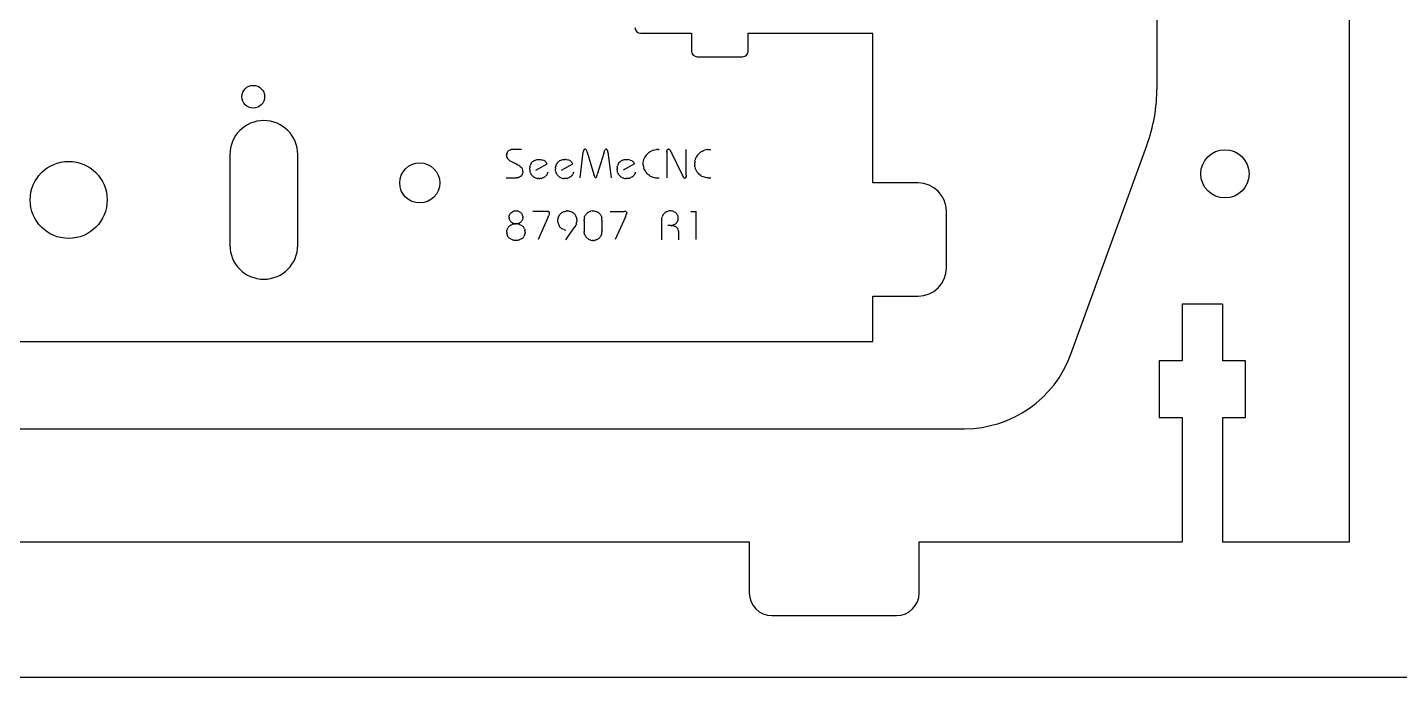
# Model space of a CAD drawing. Header units: inches. Extents: x -1545 to -733, y 114 to 571.
# Drawn here: x -1035.1 to -913.9, y 114.1 to 171.5 of the extents above; entities that cross this region are included whole.
import ezdxf

# ---------------------------------------------------------------- set-up
doc = ezdxf.new("R2010")
doc.units = ezdxf.units.IN
doc.header["$MEASUREMENT"] = 0
doc.linetypes.add('Continuous2', pattern=[0])
doc.layers.add('GREEN TEXT ALL', color=1, linetype='Continuous')

msp = doc.modelspace()

# ---------------------------------------------------------------- linework, layer by layer
at = {"color": 1, "linetype": 'Continuous2', "lineweight": -3, "true_color": 0xff0000}
for p, q in [((-918.34, 126.06), (-918.34, 241.06)), ((-980.94, 170.98), (-976.44, 170.98)), ((-976.44, 170.98), (-976.44, 169.4)), ((-971.44, 169.4), (-971.44, 170.98)), ((-971.44, 170.98), (-960.44, 170.98)), ((-960.44, 157.76), (-960.44, 170.98)), ((-975.94, 168.9), (-971.94, 168.9)), ((-956.44, 157.76), (-960.44, 157.76)), ((-953.94, 150.26), (-953.94, 155.26)), ((-960.44, 147.76), (-956.44, 147.76)), ((-960.44, 143.76), (-960.44, 147.76)), ((-929.57, 147.06), (-933.12, 147.06)), ((-933.12, 147.06), (-933.12, 142.06)), ((-929.57, 147.06), (-929.57, 142.06)), ((-1075.44, 143.76), (-960.44, 143.76)), ((-933.12, 142.06), (-935.15, 142.06)), ((-935.15, 142.06), (-935.15, 137.06)), ((-927.53, 142.06), (-929.57, 142.06)), ((-927.53, 137.06), (-927.53, 142.06)), ((-935.15, 137.06), (-933.12, 137.06)), ((-933.12, 137.06), (-933.12, 126.06)), ((-929.57, 137.06), (-929.57, 126.06)), ((-929.57, 137.06), (-927.53, 137.06)), ((-1071.34, 126.06), (-971.34, 126.06)), ((-971.34, 126.06), (-971.34, 121.56)), ((-956.34, 126.06), (-933.12, 126.06)), ((-956.34, 121.56), (-956.34, 126.06)), ((-929.57, 126.06), (-918.34, 126.06)), ((-969.34, 119.56), (-958.34, 119.56))]:
    msp.add_line(p, q, dxfattribs=at)
at = {"color": 5, "linetype": 'Continuous2', "lineweight": -3, "true_color": 0x0000ff}
for p, q in [((-935.34, 166.18), (-935.34, 200.95)), ((-1017.21, 160.26), (-1017.21, 152.26)), ((-1011.21, 152.26), (-1011.21, 160.26)), ((-942.95, 142.64), (-936.25, 161.05)), ((-1090.34, 136.06), (-952.34, 136.06))]:
    msp.add_line(p, q, dxfattribs=at)
at = {"color": 2, "linetype": 'Continuous2', "lineweight": -3, "true_color": 0xffff00}
msp.add_line((-732.54, 114.09), (-1545.34, 114.09), dxfattribs=at)
at = {"color": 5, "linetype": 'Continuous2', "lineweight": -3, "true_color": 0x0000ff}
for centre, radius in [((-1015.14, 165.37), 1), ((-929.34, 158.56), 2.13), ((-1031.44, 156.26), 3.4), ((-1000.44, 157.76), 1.77)]:
    msp.add_circle(centre, radius, dxfattribs=at)
at = {"color": 1, "linetype": 'Continuous2', "lineweight": -3, "true_color": 0xff0000}
for centre, radius, start, end in [((-980.94, 171.48), 0.5, 180, 270), ((-975.94, 169.4), 0.5, 180, 270), ((-971.94, 169.4), 0.5, 270, 0), ((-956.44, 155.26), 2.5, 360, 90), ((-956.44, 150.26), 2.5, 270, 360), ((-969.34, 121.56), 2, 180, 270), ((-958.34, 121.56), 2, 270, 0)]:
    msp.add_arc(centre, radius, start, end, dxfattribs=at)
at = {"color": 5, "linetype": 'Continuous2', "lineweight": -3, "true_color": 0x0000ff}
for centre, radius, start, end in [((-950.34, 166.18), 15, 340, 0), ((-1014.21, 160.26), 3, 0, 180), ((-1014.21, 152.26), 3, 180, 0), ((-952.34, 146.06), 10, 270, 340)]:
    msp.add_arc(centre, radius, start, end, dxfattribs=at)
at = {"layer": 'GREEN TEXT ALL', "color": 3, "linetype": 'Continuous2', "lineweight": -3, "true_color": 0x00ff00}
for p, q in [((-992.76, 160.27), (-992.77, 160.18)), ((-992.76, 160.09), (-992.77, 160.18)), ((-992.76, 160.27), (-992.75, 160.35)), ((-992.74, 160.02), (-992.76, 160.09)), ((-992.73, 160.4), (-992.75, 160.35)), ((-992.74, 160.02), (-992.71, 159.94)), ((-992.72, 160.44), (-992.73, 160.4)), ((-992.72, 160.44), (-992.69, 160.49)), ((-992.71, 159.94), (-992.66, 159.88)), ((-992.69, 160.49), (-992.66, 160.53)), ((-992.63, 160.56), (-992.66, 160.53)), ((-992.63, 160.56), (-992.59, 160.6)), ((-992.54, 160.63), (-992.59, 160.6)), ((-992.49, 160.66), (-992.54, 160.63)), ((-992.43, 160.68), (-992.49, 160.66)), ((-992.43, 160.68), (-992.37, 160.7)), ((-992.29, 160.71), (-992.37, 160.7)), ((-992.2, 160.71), (-992.29, 160.71)), ((-991.45, 160.71), (-992.2, 160.71)), ((-986.28, 158.2), (-986, 160.48)), ((-986, 160.48), (-985.99, 160.52)), ((-985.99, 160.52), (-985.98, 160.57)), ((-985.97, 160.61), (-985.98, 160.57)), ((-985.97, 160.61), (-985.96, 160.66)), ((-985.94, 160.69), (-985.96, 160.66)), ((-985.94, 160.69), (-985.91, 160.72)), ((-985.88, 160.74), (-985.91, 160.72)), ((-985.88, 160.74), (-985.85, 160.75)), ((-985.81, 160.74), (-985.85, 160.75)), ((-985.78, 160.72), (-985.81, 160.74)), ((-985.78, 160.72), (-985.75, 160.69)), ((-985.72, 160.65), (-985.75, 160.69)), ((-985.7, 160.6), (-985.72, 160.65)), ((-985.68, 160.56), (-985.7, 160.6)), ((-985.67, 160.51), (-985.68, 160.56)), ((-985.65, 160.47), (-985.67, 160.51)), ((-985.65, 160.47), (-985.06, 158.51)), ((-984.16, 160.47), (-984.76, 158.51)), ((-984.16, 160.47), (-984.15, 160.51)), ((-984.15, 160.51), (-984.13, 160.55)), ((-984.13, 160.55), (-984.12, 160.6)), ((-984.12, 160.6), (-984.1, 160.65)), ((-984.07, 160.69), (-984.1, 160.65)), ((-984.07, 160.69), (-984.04, 160.72)), ((-984.01, 160.74), (-984.04, 160.72)), ((-983.97, 160.75), (-984.01, 160.74)), ((-983.94, 160.74), (-983.97, 160.75)), ((-983.94, 160.74), (-983.91, 160.72)), ((-983.88, 160.69), (-983.91, 160.72)), ((-983.88, 160.69), (-983.86, 160.66)), ((-983.85, 160.61), (-983.86, 160.66)), ((-983.85, 160.61), (-983.84, 160.57)), ((-983.83, 160.52), (-983.84, 160.57)), ((-983.82, 160.48), (-983.83, 160.52)), ((-983.82, 160.48), (-983.54, 158.2)), ((-980.58, 160.02), (-980.62, 159.91)), ((-980.52, 160.12), (-980.58, 160.02)), ((-980.45, 160.22), (-980.52, 160.12)), ((-980.37, 160.31), (-980.45, 160.22)), ((-980.28, 160.4), (-980.37, 160.31)), ((-980.18, 160.47), (-980.28, 160.4)), ((-980.18, 160.47), (-980.08, 160.54)), ((-980.08, 160.54), (-979.96, 160.6)), ((-979.83, 160.65), (-979.96, 160.6)), ((-979.83, 160.65), (-979.69, 160.68)), ((-979.69, 160.68), (-979.55, 160.7)), ((-979.39, 160.71), (-979.55, 160.7)), ((-979.39, 160.71), (-979.29, 160.71)), ((-978.6, 160.63), (-978.61, 160.6)), ((-978.61, 160.56), (-978.61, 160.6)), ((-978.61, 160.56), (-978.61, 160.53)), ((-978.61, 160.48), (-978.61, 160.53)), ((-978.61, 160.48), (-978.61, 158.22)), ((-978.6, 160.63), (-978.59, 160.67)), ((-978.57, 160.71), (-978.59, 160.67)), ((-978.57, 160.71), (-978.54, 160.73)), ((-978.54, 160.73), (-978.52, 160.74)), ((-978.52, 160.74), (-978.5, 160.75)), ((-978.47, 160.75), (-978.5, 160.75)), ((-978.47, 160.75), (-978.45, 160.75)), ((-978.45, 160.75), (-978.42, 160.74)), ((-978.4, 160.72), (-978.42, 160.74)), ((-978.4, 160.72), (-978.37, 160.69)), ((-978.34, 160.65), (-978.37, 160.69)), ((-978.34, 160.65), (-978.31, 160.6)), ((-978.29, 160.57), (-978.31, 160.6)), ((-978.27, 160.53), (-978.29, 160.57)), ((-978.25, 160.49), (-978.27, 160.53)), ((-978.25, 160.49), (-978.22, 160.44)), ((-977.25, 158.44), (-978.22, 160.44)), ((-976.91, 158.44), (-976.91, 160.71)), ((-976.08, 159.91), (-976.04, 160.02)), ((-975.98, 160.12), (-976.04, 160.02)), ((-975.91, 160.22), (-975.98, 160.12)), ((-975.83, 160.31), (-975.91, 160.22)), ((-975.74, 160.4), (-975.83, 160.31)), ((-975.74, 160.4), (-975.64, 160.47)), ((-975.54, 160.54), (-975.64, 160.47)), ((-975.42, 160.6), (-975.54, 160.54)), ((-975.42, 160.6), (-975.29, 160.65)), ((-975.16, 160.68), (-975.29, 160.65)), ((-975.01, 160.7), (-975.16, 160.68)), ((-975.01, 160.7), (-974.86, 160.71)), ((-974.86, 160.71), (-974.75, 160.71)), ((-992.61, 159.82), (-992.66, 159.88)), ((-992.61, 159.82), (-992.54, 159.77)), ((-992.54, 159.77), (-992.48, 159.72)), ((-992.48, 159.72), (-992.4, 159.67)), ((-992.4, 159.67), (-992.23, 159.58)), ((-992.23, 159.58), (-992.05, 159.5)), ((-992.05, 159.5), (-991.96, 159.46)), ((-991.96, 159.46), (-991.87, 159.42)), ((-991.87, 159.42), (-991.79, 159.37)), ((-991.79, 159.37), (-991.7, 159.32)), ((-991.7, 159.32), (-991.63, 159.28)), ((-991.56, 159.22), (-991.63, 159.28)), ((-991.56, 159.22), (-991.5, 159.16)), ((-991.5, 159.16), (-991.44, 159.1)), ((-991.44, 159.1), (-991.39, 159.03)), ((-991.39, 159.03), (-991.36, 158.96)), ((-991.34, 158.87), (-991.36, 158.96)), ((-991.33, 158.78), (-991.34, 158.87)), ((-991.33, 158.78), (-991.34, 158.71)), ((-990.72, 159.17), (-990.73, 159.08)), ((-990.73, 158.99), (-990.73, 159.08)), ((-990.73, 158.9), (-990.73, 158.99)), ((-990.73, 158.9), (-990.72, 158.81)), ((-990.72, 159.17), (-990.7, 159.26)), ((-990.72, 158.81), (-990.7, 158.73)), ((-990.7, 159.26), (-990.67, 159.34)), ((-990.67, 158.65), (-990.7, 158.73)), ((-990.63, 159.41), (-990.67, 159.34)), ((-990.63, 159.41), (-990.59, 159.48)), ((-990.59, 159.48), (-990.55, 159.55)), ((-990.5, 159.61), (-990.55, 159.55)), ((-990.44, 159.66), (-990.5, 159.61)), ((-990.37, 159.71), (-990.44, 159.66)), ((-990.31, 159.75), (-990.37, 159.71)), ((-990.31, 159.75), (-990.23, 159.78)), ((-990.23, 159.78), (-990.15, 159.81)), ((-990.19, 158.89), (-989.2, 159.44)), ((-990.15, 159.81), (-990.07, 159.83)), ((-990.07, 159.83), (-989.99, 159.84)), ((-989.99, 159.84), (-989.9, 159.84)), ((-989.9, 159.84), (-989.78, 159.83)), ((-989.78, 159.83), (-989.67, 159.81)), ((-989.67, 159.81), (-989.56, 159.78)), ((-989.46, 159.73), (-989.56, 159.78)), ((-989.46, 159.73), (-989.42, 159.7)), ((-989.37, 159.67), (-989.42, 159.7)), ((-989.37, 159.67), (-989.34, 159.64)), ((-989.34, 159.64), (-989.3, 159.6)), ((-989.3, 159.6), (-989.27, 159.56)), ((-989.27, 159.56), (-989.24, 159.52)), ((-989.22, 159.48), (-989.24, 159.52)), ((-989.22, 159.48), (-989.2, 159.44)), ((-989.12, 158.66), (-989.1, 158.73)), ((-988.46, 159.08), (-988.45, 159.17)), ((-988.46, 159.08), (-988.46, 158.99)), ((-988.46, 158.9), (-988.46, 158.99)), ((-988.45, 158.81), (-988.46, 158.9)), ((-988.43, 159.26), (-988.45, 159.17)), ((-988.43, 158.73), (-988.45, 158.81)), ((-988.43, 159.26), (-988.4, 159.34)), ((-988.43, 158.73), (-988.4, 158.65)), ((-988.4, 159.34), (-988.36, 159.41)), ((-988.32, 159.48), (-988.36, 159.41)), ((-988.32, 159.48), (-988.28, 159.55)), ((-988.28, 159.55), (-988.23, 159.61)), ((-988.17, 159.66), (-988.23, 159.61)), ((-988.17, 159.66), (-988.1, 159.71)), ((-988.04, 159.75), (-988.1, 159.71)), ((-988.04, 159.75), (-987.96, 159.78)), ((-987.96, 159.78), (-987.88, 159.81)), ((-987.92, 158.89), (-986.93, 159.44)), ((-987.88, 159.81), (-987.8, 159.83)), ((-987.8, 159.83), (-987.72, 159.84)), ((-987.72, 159.84), (-987.63, 159.84)), ((-987.51, 159.83), (-987.63, 159.84)), ((-987.51, 159.83), (-987.4, 159.81)), ((-987.29, 159.78), (-987.4, 159.81)), ((-987.19, 159.73), (-987.29, 159.78)), ((-987.19, 159.73), (-987.15, 159.7)), ((-987.15, 159.7), (-987.11, 159.67)), ((-987.07, 159.64), (-987.11, 159.67)), ((-987.07, 159.64), (-987.03, 159.6)), ((-987.03, 159.6), (-987, 159.56)), ((-986.97, 159.52), (-987, 159.56)), ((-986.97, 159.52), (-986.95, 159.48)), ((-986.93, 159.44), (-986.95, 159.48)), ((-986.85, 158.66), (-986.83, 158.73)), ((-983.01, 159.08), (-983.02, 158.99)), ((-983.01, 158.9), (-983.02, 158.99)), ((-983, 159.17), (-983.01, 159.08)), ((-983.01, 158.9), (-983, 158.81)), ((-983, 159.17), (-982.98, 159.26)), ((-982.98, 158.73), (-983, 158.81)), ((-982.95, 159.34), (-982.98, 159.26)), ((-982.95, 158.65), (-982.98, 158.73)), ((-982.92, 159.41), (-982.95, 159.34)), ((-982.88, 159.48), (-982.92, 159.41)), ((-982.88, 159.48), (-982.83, 159.55)), ((-982.83, 159.55), (-982.78, 159.61)), ((-982.78, 159.61), (-982.72, 159.66)), ((-982.72, 159.66), (-982.66, 159.71)), ((-982.59, 159.75), (-982.66, 159.71)), ((-982.59, 159.75), (-982.52, 159.78)), ((-982.44, 159.81), (-982.52, 159.78)), ((-981.48, 159.44), (-982.47, 158.89)), ((-982.44, 159.81), (-982.36, 159.83)), ((-982.36, 159.83), (-982.27, 159.84)), ((-982.27, 159.84), (-982.18, 159.84)), ((-982.18, 159.84), (-982.06, 159.83)), ((-981.95, 159.81), (-982.06, 159.83)), ((-981.85, 159.78), (-981.95, 159.81)), ((-981.85, 159.78), (-981.75, 159.73)), ((-981.75, 159.73), (-981.7, 159.7)), ((-981.66, 159.67), (-981.7, 159.7)), ((-981.66, 159.67), (-981.62, 159.64)), ((-981.58, 159.6), (-981.62, 159.64)), ((-981.58, 159.6), (-981.55, 159.56)), ((-981.55, 159.56), (-981.53, 159.52)), ((-981.53, 159.52), (-981.5, 159.48)), ((-981.5, 159.48), (-981.48, 159.44)), ((-981.41, 158.66), (-981.38, 158.73)), ((-980.71, 159.46), (-980.7, 159.57)), ((-980.7, 159.32), (-980.71, 159.46)), ((-980.7, 159.57), (-980.69, 159.69)), ((-980.7, 159.32), (-980.68, 159.18)), ((-980.69, 159.69), (-980.66, 159.8)), ((-980.68, 159.18), (-980.65, 159.05)), ((-980.66, 159.8), (-980.62, 159.91)), ((-980.61, 158.93), (-980.65, 159.05)), ((-980.61, 158.93), (-980.55, 158.82)), ((-980.49, 158.71), (-980.55, 158.82)), ((-976.16, 159.57), (-976.17, 159.46)), ((-976.17, 159.46), (-976.16, 159.32)), ((-976.15, 159.69), (-976.16, 159.57)), ((-976.14, 159.18), (-976.16, 159.32)), ((-976.15, 159.69), (-976.12, 159.8)), ((-976.14, 159.18), (-976.11, 159.05)), ((-976.08, 159.91), (-976.12, 159.8)), ((-976.07, 158.93), (-976.11, 159.05)), ((-976.01, 158.82), (-976.07, 158.93)), ((-975.95, 158.71), (-976.01, 158.82)), ((-992.8, 158.21), (-991.97, 158.21)), ((-991.97, 158.21), (-991.9, 158.21)), ((-991.83, 158.22), (-991.9, 158.21)), ((-991.77, 158.23), (-991.83, 158.22)), ((-991.77, 158.23), (-991.71, 158.25)), ((-991.66, 158.26), (-991.71, 158.25)), ((-991.66, 158.26), (-991.61, 158.29)), ((-991.56, 158.32), (-991.61, 158.29)), ((-991.51, 158.35), (-991.56, 158.32)), ((-991.51, 158.35), (-991.47, 158.38)), ((-991.43, 158.42), (-991.47, 158.38)), ((-991.43, 158.42), (-991.4, 158.47)), ((-991.4, 158.47), (-991.38, 158.52)), ((-991.38, 158.52), (-991.36, 158.58)), ((-991.34, 158.64), (-991.36, 158.58)), ((-991.34, 158.71), (-991.34, 158.64)), ((-990.67, 158.65), (-990.63, 158.57)), ((-990.63, 158.57), (-990.59, 158.5)), ((-990.59, 158.5), (-990.55, 158.44)), ((-990.55, 158.44), (-990.5, 158.38)), ((-990.44, 158.32), (-990.5, 158.38)), ((-990.44, 158.32), (-990.37, 158.28)), ((-990.37, 158.28), (-990.31, 158.24)), ((-990.23, 158.2), (-990.31, 158.24)), ((-990.23, 158.2), (-990.15, 158.18)), ((-990.07, 158.16), (-990.15, 158.18)), ((-990.07, 158.16), (-989.99, 158.15)), ((-989.9, 158.14), (-989.99, 158.15)), ((-989.9, 158.14), (-989.83, 158.14)), ((-989.76, 158.15), (-989.83, 158.14)), ((-989.69, 158.16), (-989.76, 158.15)), ((-989.69, 158.16), (-989.63, 158.18)), ((-989.56, 158.2), (-989.63, 158.18)), ((-989.56, 158.2), (-989.5, 158.23)), ((-989.45, 158.26), (-989.5, 158.23)), ((-989.39, 158.29), (-989.45, 158.26)), ((-989.39, 158.29), (-989.34, 158.33)), ((-989.3, 158.37), (-989.34, 158.33)), ((-989.25, 158.42), (-989.3, 158.37)), ((-989.22, 158.48), (-989.25, 158.42)), ((-989.18, 158.53), (-989.22, 158.48)), ((-989.18, 158.53), (-989.15, 158.59)), ((-989.15, 158.59), (-989.12, 158.66)), ((-988.36, 158.57), (-988.4, 158.65)), ((-988.32, 158.5), (-988.36, 158.57)), ((-988.28, 158.44), (-988.32, 158.5)), ((-988.28, 158.44), (-988.23, 158.38)), ((-988.23, 158.38), (-988.17, 158.32)), ((-988.1, 158.28), (-988.17, 158.32)), ((-988.04, 158.24), (-988.1, 158.28)), ((-987.96, 158.2), (-988.04, 158.24)), ((-987.96, 158.2), (-987.88, 158.18)), ((-987.88, 158.18), (-987.8, 158.16)), ((-987.8, 158.16), (-987.72, 158.15)), ((-987.63, 158.14), (-987.72, 158.15)), ((-987.56, 158.14), (-987.63, 158.14)), ((-987.49, 158.15), (-987.56, 158.14)), ((-987.42, 158.16), (-987.49, 158.15)), ((-987.42, 158.16), (-987.36, 158.18)), ((-987.29, 158.2), (-987.36, 158.18)), ((-987.24, 158.23), (-987.29, 158.2)), ((-987.18, 158.26), (-987.24, 158.23)), ((-987.12, 158.29), (-987.18, 158.26)), ((-987.07, 158.33), (-987.12, 158.29)), ((-987.03, 158.37), (-987.07, 158.33)), ((-986.98, 158.42), (-987.03, 158.37)), ((-986.95, 158.48), (-986.98, 158.42)), ((-986.95, 158.48), (-986.91, 158.53)), ((-986.88, 158.59), (-986.91, 158.53)), ((-986.85, 158.66), (-986.88, 158.59)), ((-985.02, 158.4), (-985.06, 158.51)), ((-984.98, 158.3), (-985.02, 158.4)), ((-984.96, 158.26), (-984.98, 158.3)), ((-984.94, 158.23), (-984.96, 158.26)), ((-984.94, 158.23), (-984.93, 158.21)), ((-984.91, 158.2), (-984.93, 158.21)), ((-984.89, 158.21), (-984.91, 158.2)), ((-984.88, 158.23), (-984.89, 158.21)), ((-984.88, 158.23), (-984.86, 158.26)), ((-984.84, 158.3), (-984.86, 158.26)), ((-984.8, 158.4), (-984.84, 158.3)), ((-984.8, 158.4), (-984.76, 158.51)), ((-982.95, 158.65), (-982.92, 158.57)), ((-982.88, 158.5), (-982.92, 158.57)), ((-982.83, 158.44), (-982.88, 158.5)), ((-982.78, 158.38), (-982.83, 158.44)), ((-982.78, 158.38), (-982.72, 158.32)), ((-982.66, 158.28), (-982.72, 158.32)), ((-982.59, 158.24), (-982.66, 158.28)), ((-982.59, 158.24), (-982.52, 158.2)), ((-982.44, 158.18), (-982.52, 158.2)), ((-982.44, 158.18), (-982.36, 158.16)), ((-982.36, 158.16), (-982.27, 158.15)), ((-982.18, 158.14), (-982.27, 158.15)), ((-982.11, 158.14), (-982.18, 158.14)), ((-982.04, 158.15), (-982.11, 158.14)), ((-981.97, 158.16), (-982.04, 158.15)), ((-981.91, 158.18), (-981.97, 158.16)), ((-981.91, 158.18), (-981.85, 158.2)), ((-981.85, 158.2), (-981.79, 158.23)), ((-981.73, 158.26), (-981.79, 158.23)), ((-981.68, 158.29), (-981.73, 158.26)), ((-981.68, 158.29), (-981.63, 158.33)), ((-981.63, 158.33), (-981.58, 158.37)), ((-981.58, 158.37), (-981.54, 158.42)), ((-981.54, 158.42), (-981.5, 158.48)), ((-981.5, 158.48), (-981.46, 158.53)), ((-981.46, 158.53), (-981.43, 158.59)), ((-981.41, 158.66), (-981.43, 158.59)), ((-980.49, 158.71), (-980.41, 158.62)), ((-980.41, 158.62), (-980.33, 158.53)), ((-980.25, 158.46), (-980.33, 158.53)), ((-980.15, 158.4), (-980.25, 158.46)), ((-980.06, 158.34), (-980.15, 158.4)), ((-979.95, 158.29), (-980.06, 158.34)), ((-979.95, 158.29), (-979.85, 158.26)), ((-979.85, 158.26), (-979.74, 158.23)), ((-979.74, 158.23), (-979.63, 158.22)), ((-979.63, 158.22), (-979.52, 158.21)), ((-979.52, 158.21), (-979.29, 158.21)), ((-977.25, 158.44), (-977.23, 158.4)), ((-977.21, 158.36), (-977.23, 158.4)), ((-977.21, 158.36), (-977.19, 158.32)), ((-977.19, 158.32), (-977.18, 158.3)), ((-977.15, 158.25), (-977.18, 158.3)), ((-977.15, 158.25), (-977.12, 158.22)), ((-977.1, 158.2), (-977.12, 158.22)), ((-977.1, 158.2), (-977.07, 158.19)), ((-977.05, 158.19), (-977.07, 158.19)), ((-977.05, 158.19), (-977.02, 158.19)), ((-977.02, 158.19), (-977, 158.19)), ((-977, 158.19), (-976.98, 158.2)), ((-976.98, 158.2), (-976.96, 158.21)), ((-976.96, 158.21), (-976.94, 158.23)), ((-976.94, 158.23), (-976.93, 158.26)), ((-976.92, 158.3), (-976.93, 158.26)), ((-976.91, 158.4), (-976.92, 158.36)), ((-976.92, 158.33), (-976.92, 158.36)), ((-976.92, 158.3), (-976.92, 158.33)), ((-976.91, 158.44), (-976.91, 158.4)), ((-975.95, 158.71), (-975.87, 158.62)), ((-975.87, 158.62), (-975.79, 158.53)), ((-975.79, 158.53), (-975.71, 158.46)), ((-975.62, 158.4), (-975.71, 158.46)), ((-975.52, 158.34), (-975.62, 158.4)), ((-975.41, 158.29), (-975.52, 158.34)), ((-975.31, 158.26), (-975.41, 158.29)), ((-975.2, 158.23), (-975.31, 158.26)), ((-975.09, 158.22), (-975.2, 158.23)), ((-974.98, 158.21), (-975.09, 158.22)), ((-974.98, 158.21), (-974.75, 158.21)), ((-992.46, 155.04), (-992.42, 155.08)), ((-992.42, 155.08), (-992.38, 155.12)), ((-992.38, 155.12), (-992.34, 155.16)), ((-992.34, 155.16), (-992.29, 155.19)), ((-992.29, 155.19), (-992.24, 155.22)), ((-992.19, 155.24), (-992.24, 155.22)), ((-992.19, 155.24), (-992.14, 155.26)), ((-992.04, 155.28), (-992.14, 155.26)), ((-992.04, 155.28), (-991.94, 155.29)), ((-991.94, 155.29), (-991.85, 155.28)), ((-991.74, 155.26), (-991.85, 155.28)), ((-991.74, 155.26), (-991.69, 155.24)), ((-991.69, 155.24), (-991.64, 155.22)), ((-991.64, 155.22), (-991.59, 155.19)), ((-991.55, 155.16), (-991.59, 155.19)), ((-991.55, 155.16), (-991.5, 155.12)), ((-991.47, 155.08), (-991.5, 155.12)), ((-991.47, 155.08), (-991.43, 155.04)), ((-989.19, 155.25), (-990.45, 155.25)), ((-989.14, 155.25), (-989.19, 155.25)), ((-989.09, 155.24), (-989.14, 155.25)), ((-989.09, 155.24), (-989.06, 155.23)), ((-989.02, 155.21), (-989.06, 155.23)), ((-989, 155.19), (-989.02, 155.21)), ((-988.98, 155.17), (-989, 155.19)), ((-988.97, 155.14), (-988.98, 155.17)), ((-988.97, 155.1), (-988.97, 155.14)), ((-988.97, 155.1), (-988.97, 155.08)), ((-987.91, 155.12), (-987.98, 155.07)), ((-987.85, 155.16), (-987.91, 155.12)), ((-987.78, 155.2), (-987.85, 155.16)), ((-987.78, 155.2), (-987.7, 155.23)), ((-987.7, 155.23), (-987.63, 155.25)), ((-987.63, 155.25), (-987.55, 155.27)), ((-987.55, 155.27), (-987.47, 155.28)), ((-987.39, 155.29), (-987.47, 155.28)), ((-987.39, 155.29), (-987.3, 155.28)), ((-987.3, 155.28), (-987.22, 155.27)), ((-987.22, 155.27), (-987.13, 155.25)), ((-987.05, 155.22), (-987.13, 155.25)), ((-987.05, 155.22), (-986.98, 155.18)), ((-986.98, 155.18), (-986.91, 155.14)), ((-986.85, 155.09), (-986.91, 155.14)), ((-986.79, 155.03), (-986.85, 155.09)), ((-985.73, 155.04), (-985.67, 155.1)), ((-985.61, 155.15), (-985.67, 155.1)), ((-985.55, 155.19), (-985.61, 155.15)), ((-985.55, 155.19), (-985.48, 155.22)), ((-985.4, 155.25), (-985.48, 155.22)), ((-985.4, 155.25), (-985.32, 155.27)), ((-985.23, 155.28), (-985.32, 155.27)), ((-985.23, 155.28), (-985.14, 155.29)), ((-985.14, 155.29), (-985.04, 155.28)), ((-985.04, 155.28), (-984.96, 155.27)), ((-984.96, 155.27), (-984.87, 155.25)), ((-984.87, 155.25), (-984.8, 155.22)), ((-984.8, 155.22), (-984.73, 155.19)), ((-984.66, 155.14), (-984.73, 155.19)), ((-984.6, 155.1), (-984.66, 155.14)), ((-984.55, 155.04), (-984.6, 155.1)), ((-983.64, 155.25), (-982.38, 155.25)), ((-982.33, 155.25), (-982.38, 155.25)), ((-982.29, 155.24), (-982.33, 155.25)), ((-982.25, 155.23), (-982.29, 155.24)), ((-982.25, 155.23), (-982.22, 155.21)), ((-982.19, 155.19), (-982.22, 155.21)), ((-982.19, 155.19), (-982.17, 155.17)), ((-982.17, 155.17), (-982.16, 155.14)), ((-982.16, 155.1), (-982.16, 155.14)), ((-982.16, 155.08), (-982.16, 155.1)), ((-978.85, 155.07), (-978.8, 155.12)), ((-978.74, 155.17), (-978.8, 155.12)), ((-978.67, 155.21), (-978.74, 155.17)), ((-978.67, 155.21), (-978.59, 155.24)), ((-978.59, 155.24), (-978.51, 155.27)), ((-978.41, 155.28), (-978.51, 155.27)), ((-978.31, 155.29), (-978.41, 155.28)), ((-978.23, 155.28), (-978.31, 155.29)), ((-978.16, 155.27), (-978.23, 155.28)), ((-978.09, 155.26), (-978.16, 155.27)), ((-978.02, 155.23), (-978.09, 155.26)), ((-978.02, 155.23), (-977.96, 155.21)), ((-977.91, 155.18), (-977.96, 155.21)), ((-977.85, 155.14), (-977.91, 155.18)), ((-977.81, 155.1), (-977.85, 155.14)), ((-977.81, 155.1), (-977.77, 155.05)), ((-976.51, 155.25), (-976.03, 155.25)), ((-976.03, 152.75), (-976.03, 155.25)), ((-992.58, 153.9), (-992.62, 153.84)), ((-992.53, 153.95), (-992.58, 153.9)), ((-992.55, 154.81), (-992.54, 154.88)), ((-992.55, 154.74), (-992.55, 154.81)), ((-992.55, 154.74), (-992.55, 154.67)), ((-992.54, 154.6), (-992.55, 154.67)), ((-992.52, 154.94), (-992.54, 154.88)), ((-992.54, 154.6), (-992.52, 154.54)), ((-992.53, 153.95), (-992.47, 153.99)), ((-992.52, 154.94), (-992.49, 154.99)), ((-992.52, 154.54), (-992.5, 154.48)), ((-992.5, 154.48), (-992.47, 154.43)), ((-992.46, 155.04), (-992.49, 154.99)), ((-992.47, 154.43), (-992.44, 154.38)), ((-992.41, 154.03), (-992.47, 153.99)), ((-992.41, 154.34), (-992.44, 154.38)), ((-992.37, 154.3), (-992.41, 154.34)), ((-992.41, 154.03), (-992.34, 154.07)), ((-992.32, 154.26), (-992.37, 154.3)), ((-992.27, 154.1), (-992.34, 154.07)), ((-992.27, 154.23), (-992.32, 154.26)), ((-992.27, 154.23), (-992.22, 154.21)), ((-992.2, 154.12), (-992.27, 154.1)), ((-992.17, 154.19), (-992.22, 154.21)), ((-992.2, 154.12), (-992.12, 154.14)), ((-992.17, 154.19), (-992.11, 154.17)), ((-992.04, 154.15), (-992.12, 154.14)), ((-992.11, 154.17), (-992.06, 154.16)), ((-992.06, 154.16), (-992, 154.15)), ((-991.95, 154.15), (-992.04, 154.15)), ((-992, 154.15), (-991.94, 154.15)), ((-991.86, 154.15), (-991.95, 154.15)), ((-991.88, 154.15), (-991.94, 154.15)), ((-991.83, 154.16), (-991.88, 154.15)), ((-991.78, 154.14), (-991.86, 154.15)), ((-991.77, 154.17), (-991.83, 154.16)), ((-991.78, 154.14), (-991.7, 154.12)), ((-991.77, 154.17), (-991.72, 154.19)), ((-991.66, 154.21), (-991.72, 154.19)), ((-991.62, 154.1), (-991.7, 154.12)), ((-991.66, 154.21), (-991.61, 154.23)), ((-991.62, 154.1), (-991.55, 154.07)), ((-991.61, 154.23), (-991.57, 154.26)), ((-991.52, 154.3), (-991.57, 154.26)), ((-991.55, 154.07), (-991.49, 154.04)), ((-991.49, 154.34), (-991.52, 154.3)), ((-991.45, 154.38), (-991.49, 154.34)), ((-991.49, 154.04), (-991.42, 154)), ((-991.42, 154.43), (-991.45, 154.38)), ((-991.43, 155.04), (-991.4, 154.99)), ((-991.39, 154.48), (-991.42, 154.43)), ((-991.42, 154), (-991.37, 153.95)), ((-991.37, 154.94), (-991.4, 154.99)), ((-991.37, 154.54), (-991.39, 154.48)), ((-991.36, 154.88), (-991.37, 154.94)), ((-991.35, 154.6), (-991.37, 154.54)), ((-991.37, 153.95), (-991.32, 153.9)), ((-991.34, 154.81), (-991.36, 154.88)), ((-991.34, 154.67), (-991.35, 154.6)), ((-991.34, 154.81), (-991.34, 154.74)), ((-991.34, 154.67), (-991.34, 154.74)), ((-991.32, 153.9), (-991.27, 153.85)), ((-989.09, 154.77), (-989.99, 152.75)), ((-989.09, 154.77), (-989.06, 154.85)), ((-989.03, 154.91), (-989.06, 154.85)), ((-989.03, 154.91), (-989.01, 154.96)), ((-989.01, 154.96), (-988.99, 155)), ((-988.98, 155.03), (-988.99, 155)), ((-988.98, 155.03), (-988.97, 155.06)), ((-988.97, 155.06), (-988.97, 155.08)), ((-988.25, 154.45), (-988.24, 154.54)), ((-988.24, 154.32), (-988.25, 154.45)), ((-988.24, 154.54), (-988.23, 154.64)), ((-988.24, 154.32), (-988.22, 154.18)), ((-988.21, 154.72), (-988.23, 154.64)), ((-988.22, 154.18), (-988.2, 154.11)), ((-988.21, 154.72), (-988.17, 154.8)), ((-988.2, 154.11), (-988.17, 154.05)), ((-988.13, 154.88), (-988.17, 154.8)), ((-988.17, 154.05), (-988.14, 153.98)), ((-988.14, 153.98), (-988.1, 153.92)), ((-988.13, 154.88), (-988.09, 154.95)), ((-988.1, 153.92), (-988.06, 153.86)), ((-988.03, 155.01), (-988.09, 154.95)), ((-987.98, 155.07), (-988.03, 155.01)), ((-986.81, 153.78), (-986.74, 153.88)), ((-986.79, 155.03), (-986.74, 154.97)), ((-986.74, 154.97), (-986.7, 154.91)), ((-986.69, 153.97), (-986.74, 153.88)), ((-986.66, 154.84), (-986.7, 154.91)), ((-986.69, 153.97), (-986.65, 154.06)), ((-986.62, 154.77), (-986.66, 154.84)), ((-986.61, 154.16), (-986.65, 154.06)), ((-986.6, 154.7), (-986.62, 154.77)), ((-986.61, 154.16), (-986.59, 154.25)), ((-986.58, 154.62), (-986.6, 154.7)), ((-986.59, 154.25), (-986.57, 154.35)), ((-986.57, 154.54), (-986.58, 154.62)), ((-986.57, 154.54), (-986.56, 154.47)), ((-986.56, 154.47), (-986.57, 154.35)), ((-985.92, 154.6), (-985.93, 154.51)), ((-985.93, 154.42), (-985.93, 154.51)), ((-985.93, 154.42), (-985.93, 153.57)), ((-985.9, 154.69), (-985.92, 154.6)), ((-985.9, 154.69), (-985.88, 154.77)), ((-985.88, 154.77), (-985.85, 154.84)), ((-985.81, 154.92), (-985.85, 154.84)), ((-985.77, 154.98), (-985.81, 154.92)), ((-985.77, 154.98), (-985.73, 155.04)), ((-984.5, 154.98), (-984.55, 155.04)), ((-984.46, 154.92), (-984.5, 154.98)), ((-984.46, 154.92), (-984.42, 154.84)), ((-984.42, 154.84), (-984.4, 154.77)), ((-984.4, 154.77), (-984.37, 154.69)), ((-984.36, 154.6), (-984.37, 154.69)), ((-984.35, 154.51), (-984.36, 154.6)), ((-984.34, 154.42), (-984.35, 154.51)), ((-984.34, 153.57), (-984.34, 154.42)), ((-982.28, 154.77), (-983.18, 152.75)), ((-982.28, 154.77), (-982.25, 154.85)), ((-982.25, 154.85), (-982.22, 154.91)), ((-982.22, 154.91), (-982.2, 154.96)), ((-982.2, 154.96), (-982.18, 155)), ((-982.18, 155), (-982.17, 155.03)), ((-982.17, 155.03), (-982.16, 155.06)), ((-982.16, 155.08), (-982.16, 155.06)), ((-979.07, 154.57), (-979.06, 154.63)), ((-979.07, 154.5), (-979.07, 154.57)), ((-979.07, 152.74), (-979.07, 154.5)), ((-979.06, 154.63), (-979.05, 154.7)), ((-979.05, 154.7), (-979.03, 154.77)), ((-979.01, 154.83), (-979.03, 154.77)), ((-978.98, 154.9), (-979.01, 154.83)), ((-978.98, 154.9), (-978.94, 154.96)), ((-978.9, 155.02), (-978.94, 154.96)), ((-978.85, 155.07), (-978.9, 155.02)), ((-978.28, 153.99), (-978.53, 153.99)), ((-978.32, 153.99), (-978.41, 153.99)), ((-978.24, 154), (-978.32, 153.99)), ((-978.28, 153.99), (-978.2, 153.98)), ((-978.24, 154), (-978.16, 154.01)), ((-978.13, 153.98), (-978.2, 153.98)), ((-978.16, 154.01), (-978.09, 154.03)), ((-978.05, 153.97), (-978.13, 153.98)), ((-978.02, 154.06), (-978.09, 154.03)), ((-977.99, 153.95), (-978.05, 153.97)), ((-977.95, 154.09), (-978.02, 154.06)), ((-977.99, 153.95), (-977.92, 153.93)), ((-977.89, 154.12), (-977.95, 154.09)), ((-977.92, 153.93), (-977.87, 153.9)), ((-977.84, 154.16), (-977.89, 154.12)), ((-977.81, 153.87), (-977.87, 153.9)), ((-977.79, 154.21), (-977.84, 154.16)), ((-977.74, 154.26), (-977.79, 154.21)), ((-977.77, 155.05), (-977.73, 155)), ((-977.71, 154.31), (-977.74, 154.26)), ((-977.7, 154.95), (-977.73, 155)), ((-977.68, 154.37), (-977.71, 154.31)), ((-977.67, 154.9), (-977.7, 154.95)), ((-977.68, 154.37), (-977.65, 154.44)), ((-977.67, 154.9), (-977.65, 154.84)), ((-977.63, 154.78), (-977.65, 154.84)), ((-977.64, 154.5), (-977.65, 154.44)), ((-977.63, 154.57), (-977.64, 154.5)), ((-977.62, 154.71), (-977.63, 154.78)), ((-977.63, 154.57), (-977.62, 154.65)), ((-977.62, 154.65), (-977.62, 154.71)), ((-992.75, 153.5), (-992.74, 153.58)), ((-992.75, 153.42), (-992.75, 153.5)), ((-992.75, 153.42), (-992.75, 153.32)), ((-992.73, 153.23), (-992.75, 153.32)), ((-992.72, 153.65), (-992.74, 153.58)), ((-992.73, 153.23), (-992.71, 153.15)), ((-992.69, 153.72), (-992.72, 153.65)), ((-992.71, 153.15), (-992.68, 153.07)), ((-992.69, 153.72), (-992.66, 153.78)), ((-992.64, 153.01), (-992.68, 153.07)), ((-992.62, 153.84), (-992.66, 153.78)), ((-992.59, 152.95), (-992.64, 153.01)), ((-992.54, 152.89), (-992.59, 152.95)), ((-992.48, 152.85), (-992.54, 152.89)), ((-992.42, 152.81), (-992.48, 152.85)), ((-992.36, 152.78), (-992.42, 152.81)), ((-992.36, 152.78), (-992.29, 152.75)), ((-992.29, 152.75), (-992.22, 152.73)), ((-992.22, 152.73), (-992.15, 152.71)), ((-992.15, 152.71), (-992.08, 152.7)), ((-992.01, 152.69), (-992.08, 152.7)), ((-991.94, 152.69), (-992.01, 152.69)), ((-991.88, 152.69), (-991.94, 152.69)), ((-991.88, 152.69), (-991.81, 152.7)), ((-991.81, 152.7), (-991.74, 152.71)), ((-991.67, 152.73), (-991.74, 152.71)), ((-991.67, 152.73), (-991.6, 152.75)), ((-991.53, 152.78), (-991.6, 152.75)), ((-991.47, 152.81), (-991.53, 152.78)), ((-991.47, 152.81), (-991.41, 152.85)), ((-991.35, 152.89), (-991.41, 152.85)), ((-991.3, 152.95), (-991.35, 152.89)), ((-991.3, 152.95), (-991.26, 153.01)), ((-991.27, 153.85), (-991.23, 153.79)), ((-991.26, 153.01), (-991.21, 153.07)), ((-991.2, 153.72), (-991.23, 153.79)), ((-991.18, 153.15), (-991.21, 153.07)), ((-991.2, 153.72), (-991.17, 153.65)), ((-991.18, 153.15), (-991.16, 153.23)), ((-991.17, 153.65), (-991.15, 153.58)), ((-991.16, 153.23), (-991.14, 153.32)), ((-991.14, 153.5), (-991.15, 153.58)), ((-991.14, 153.42), (-991.14, 153.5)), ((-991.14, 153.42), (-991.14, 153.32)), ((-988.06, 153.86), (-988.01, 153.81)), ((-987.95, 153.76), (-988.01, 153.81)), ((-987.89, 153.71), (-987.95, 153.76)), ((-987.81, 153.67), (-987.89, 153.71)), ((-987.73, 153.64), (-987.81, 153.67)), ((-987.73, 153.64), (-987.64, 153.61)), ((-987.64, 153.61), (-987.54, 153.59)), ((-987.55, 152.74), (-986.88, 153.68)), ((-986.88, 153.68), (-986.81, 153.78)), ((-985.93, 153.57), (-985.93, 153.48)), ((-985.92, 153.39), (-985.93, 153.48)), ((-985.9, 153.3), (-985.92, 153.39)), ((-985.88, 153.22), (-985.9, 153.3)), ((-985.85, 153.14), (-985.88, 153.22)), ((-985.85, 153.14), (-985.81, 153.07)), ((-985.81, 153.07), (-985.77, 153)), ((-985.73, 152.94), (-985.77, 153)), ((-985.73, 152.94), (-985.67, 152.89)), ((-985.61, 152.84), (-985.67, 152.89)), ((-985.61, 152.84), (-985.55, 152.79)), ((-985.55, 152.79), (-985.48, 152.76)), ((-985.48, 152.76), (-985.4, 152.73)), ((-985.32, 152.71), (-985.4, 152.73)), ((-985.32, 152.71), (-985.23, 152.69)), ((-985.14, 152.69), (-985.23, 152.69)), ((-985.14, 152.69), (-985.04, 152.69)), ((-984.96, 152.71), (-985.04, 152.69)), ((-984.96, 152.71), (-984.87, 152.73)), ((-984.87, 152.73), (-984.8, 152.76)), ((-984.8, 152.76), (-984.73, 152.79)), ((-984.73, 152.79), (-984.66, 152.84)), ((-984.66, 152.84), (-984.6, 152.89)), ((-984.6, 152.89), (-984.55, 152.94)), ((-984.55, 152.94), (-984.5, 153)), ((-984.46, 153.07), (-984.5, 153)), ((-984.42, 153.14), (-984.46, 153.07)), ((-984.4, 153.22), (-984.42, 153.14)), ((-984.4, 153.22), (-984.37, 153.3)), ((-984.37, 153.3), (-984.36, 153.39)), ((-984.36, 153.39), (-984.35, 153.48)), ((-984.34, 153.57), (-984.35, 153.48)), ((-977.81, 153.87), (-977.76, 153.83)), ((-977.76, 153.83), (-977.72, 153.79)), ((-977.72, 153.79), (-977.68, 153.74)), ((-977.68, 153.74), (-977.65, 153.69)), ((-977.62, 153.63), (-977.65, 153.69)), ((-977.62, 153.63), (-977.6, 153.57)), ((-977.58, 153.5), (-977.6, 153.57)), ((-977.58, 153.5), (-977.58, 153.43)), ((-977.57, 153.35), (-977.58, 153.43)), ((-977.57, 152.74), (-977.57, 153.35))]:
    msp.add_line(p, q, dxfattribs=at)

doc.saveas('drawing.dxf')
